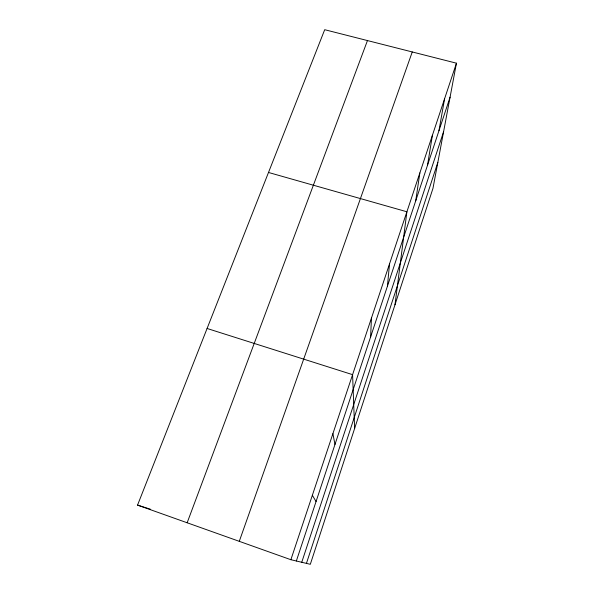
<?xml version="1.0" encoding="UTF-8"?>
<svg xmlns="http://www.w3.org/2000/svg" width="594" height="594" viewBox="0 0 594 594"><rect width="100%" height="100%" fill="white"/><g stroke="black" fill="none" stroke-linecap="round" stroke-linejoin="round"><path stroke-width="0.89" d="M370.626 336.88L371.443 318.109M387.436 286.145L389.53 263.862M394.988 304.781L406.897 211.776L268.495 172.468M415.733 200.779L419.847 172.936M427.502 165.281L432.417 135.261M438.944 130.754L444.609 98.693M456.444 63.187L432.967 188.372L310.313 564.3L290.874 559.711L137.556 505.108L324.703 29.7L456.444 63.187L290.874 559.711M306.437 563.387L437.837 162.37M301.745 562.28L443.599 131.668M296.347 561.003L450.074 97.171M239.278 541.334L412.251 51.953M187.155 522.772L367.463 40.57M207.083 328.475L352.584 374.658L354.625 428.482M137.556 505.108L150.364 509.192M312.355 495.292L316.053 501.529M332.907 433.665L334.971 444.446"/></g></svg>
